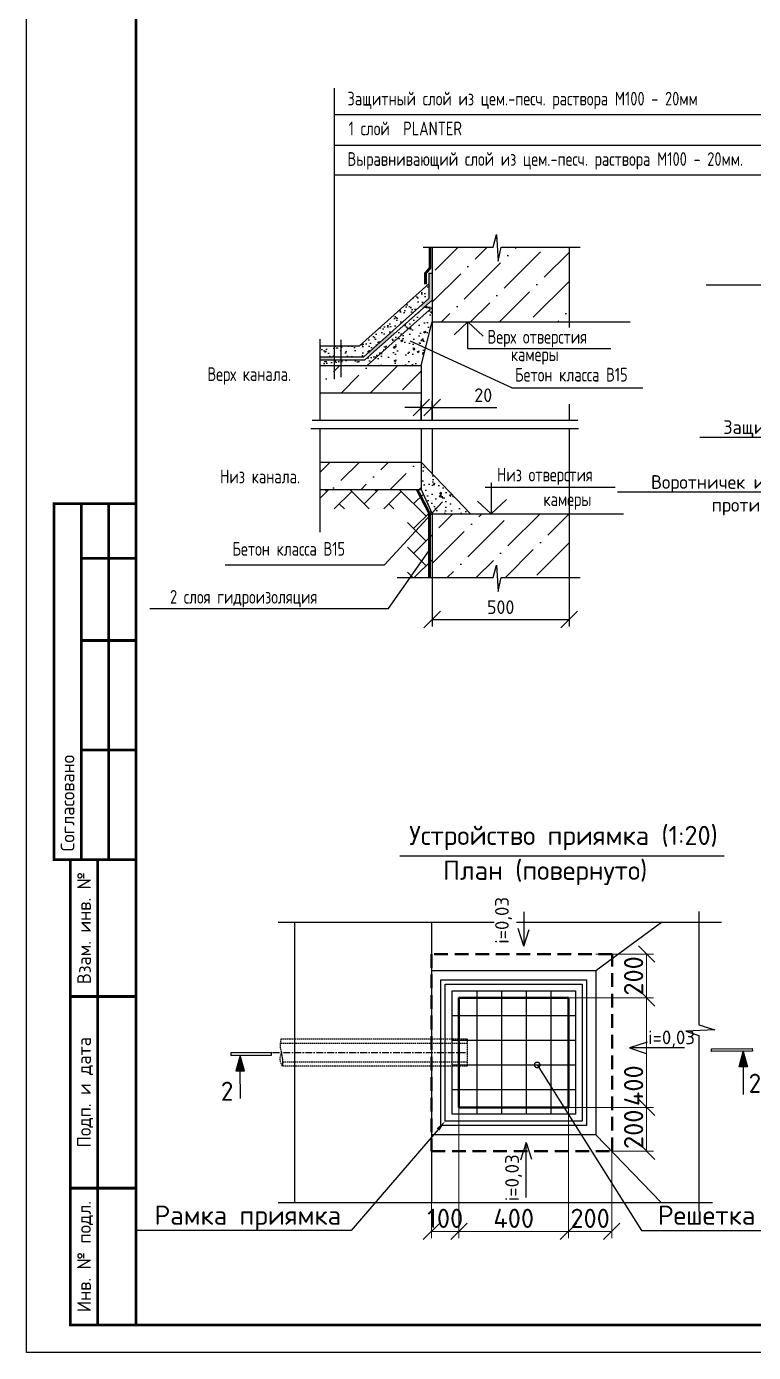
# Model space of a CAD drawing. Header units: millimetres. Extents: x 1601 to 14530, y 1157 to 12625.
# Drawn here: x 7191.1 to 7323.8, y 2141.4 to 2383.5 of the extents above; entities that cross this region are included whole.
import ezdxf
from ezdxf import colors
from ezdxf.entities.mleader import LeaderData, LeaderLine
from ezdxf.enums import TextEntityAlignment as Align
from ezdxf.math import Vec2, Vec3

# ---------------------------------------------------------------- set-up
doc = ezdxf.new("R2010")
doc.units = ezdxf.units.MM
doc.linetypes.add('CENTER', pattern=[2, 1.25, -0.25, 0.25, -0.25])
doc.linetypes.add('HIDDEN', pattern=[0.375, 0.25, -0.125])
doc.layers.add('N', color=7, linetype='Continuous')
doc.layers.add('Штриховка', color=7, linetype='Continuous')
for name, color, linetype, lineweight in [('Заголовки', 3, 'Continuous', 35), ('Основной', 1, 'Continuous', 60), ('Размер 3.5', 250, 'Continuous', 35), ('Размеры на чертеже', 250, 'Continuous', 25)]:
    doc.layers.add(name, color=color, linetype=linetype, lineweight=lineweight)
doc.styles.add('-ISOCPEUR-', font='isocpeur.TTF')
doc.styles.add('GOST', font='GOST Common.ttf')
doc.styles.get("Standard").update_dxf_attribs({"font": 'GOST Common.ttf'})
doc.dimstyles.new('М 1 к 100', dxfattribs={"dimtxt": 3.5, "dimasz": 3, "dimexe": 1.25, "dimexo": 0, "dimgap": 1, "dimtad": 1, "dimdec": 0, "dimlfac": 100, "dimtxsty": 'GOST', "dimblk": 'OBLIQUE', "dimcen": 5, "dimclrd": 256, "dimclre": 256, "dimclrt": 256, "dimazin": 2, "dimtfac": 1, "dimtdec": 0, "dimtmove": 0, "dimatfit": 3, "dimldrblk": 'NONE', "dimfxl": 0, "dimlwd": -1, "dimlwe": -1, "dimarcsym": 2})
doc.dimstyles.new('М 1 к 20', dxfattribs={"dimtxt": 3.5, "dimasz": 3, "dimexe": 1.25, "dimexo": 0, "dimtad": 1, "dimdec": 0, "dimlfac": 20, "dimzin": 0, "dimdsep": 46, "dimtxsty": 'GOST', "dimblk": 'OBLIQUE', "dimcen": 5, "dimadec": 8, "dimazin": 0, "dimtfac": 1, "dimtdec": 0, "dimtmove": 0, "dimatfit": 3, "dimldrblk": 'NONE', "dimfxl": 1.25, "dimtolj": 1, "dimtzin": 0, "dimlwd": 20, "dimlwe": 20, "dimarcsym": 1})
pattern_1 = [(50, (5487.7607, -7818.0755), (3.5863009, -0.3137607), [0.375, -4.125]), (355, (5487.7607, -7818.0755), (-0.6937567, 3.7609607), [0.3, -3.3]), (100.4514, (5488.0596, -7818.1016), (2.8925469, 3.4471977), [0.318701, -3.5057106]), (46.1842, (5487.7607, -7817.0755), (5.3362052, -0.827595), [0.5625, -6.1875]), (96.6356, (5488.2054, -7817.1445), (4.6733135, 4.8705894), [0.4780514, -5.258565]), (351.1842, (5487.761, -7817.0755), (4.6733097, 4.870593), [0.45, -4.95]), (21, (5488.2607, -7817.3255), (2.9845353, -2.01309445), [0.375, -4.125]), (326, (5488.2607, -7817.3255), (1.2165767, 3.6257502), [0.3, -3.3]), (71.4514, (5488.5095, -7817.4932), (4.2011131, 1.6126525), [0.318701, -3.5057106]), (37.5, (5487.7607, -7818.0755), (0.06079928, 1.66446927), [0, -3.26, 0, -3.35, 0, -3.3125]), (7.5, (5487.7607, -7818.0755), (1.3153477, 1.97205856), [0, -1.91, 0, -3.185, 0, -1.2625]), (327.5, (5486.6457, -7818.0755), (2.66911218, -0.11277436), [0, -1.25, 0, -3.9, 0, -5.175]), (317.5, (5486.1457, -7818.0755), (2.91593085, 0.5005249), [0, -1.625, 0, -2.59, 0, -3.675])]
pattern_2 = [(45, (5487.7607, -7818.0755), (1.9887378, 7.2920387), [9.375, -1.875, 0, -1.875])]

# ---------------------------------------------------------------- blocks, each defined once
blk = doc.blocks.new('_Oblique')
at = {"color": 0, "linetype": 'ByBlock', "lineweight": -2}
blk.add_line((-0.5, -0.5), (0.5, 0.5), dxfattribs=at)
blk = doc.blocks.new('*D85')
at = {"transparency": 16777216}
for p, q in [((7265.14, 2282.93), (7265.14, 2274.02)), ((7290.14, 2282.93), (7290.14, 2274.02)), ((7265.14, 2275.27), (7290.14, 2275.27))]:
    blk.add_line(p, q, dxfattribs=at)
at = {"layer": 'Defpoints', "color": 0, "transparency": 16777216}
for p in [(7265.14, 2282.93), (7290.14, 2282.93), (7290.14, 2275.27)]:
    blk.add_point(p, dxfattribs=at)
at = {"transparency": 16777216, "xscale": 3, "yscale": 3, "zscale": 3, "rotation": 180}
blk.add_blockref('_Oblique', (7265.14, 2275.27), dxfattribs=at)
at = {"transparency": 16777216, "xscale": 3, "yscale": 3, "zscale": 3}
blk.add_blockref('_Oblique', (7290.14, 2275.27), dxfattribs=at)
at = {"transparency": 16777216, "insert": (7277.64, 2277.52), "char_height": 2.5, "attachment_point": 5}
blk.add_mtext('500', dxfattribs=at)
blk = doc.blocks.new('_None')
blk = doc.blocks.new('*D88')
at = {"transparency": 16777216}
for p, q in [((7263.14, 2311.67), (7263.14, 2315.22)), ((7265.14, 2311.67), (7265.14, 2315.22)), ((7263.14, 2313.97), (7260.14, 2313.97)), ((7263.14, 2313.97), (7265.14, 2313.97)), ((7265.14, 2313.97), (7276.96, 2313.97))]:
    blk.add_line(p, q, dxfattribs=at)
at = {"layer": 'Defpoints', "color": 0, "transparency": 16777216}
for p in [(7265.14, 2313.97), (7263.14, 2311.67), (7265.14, 2311.67)]:
    blk.add_point(p, dxfattribs=at)
at = {"transparency": 16777216, "xscale": 3, "yscale": 3, "zscale": 3}
blk.add_blockref('_Oblique', (7263.14, 2313.97), dxfattribs=at)
at = {"transparency": 16777216, "xscale": 3, "yscale": 3, "zscale": 3, "rotation": 180}
blk.add_blockref('_Oblique', (7265.14, 2313.97), dxfattribs=at)
at = {"transparency": 16777216, "insert": (7274.46, 2316.22), "char_height": 2.5, "attachment_point": 5}
blk.add_mtext('20', dxfattribs=at)
blk = doc.blocks.new('*D446')
at = {"layer": 'Defpoints', "color": 0, "transparency": 16777216}
for p in [(7290.02, 2206.19), (7304.28, 2206.19), (7290.02, 2186.19)]:
    blk.add_point(p, dxfattribs=at)
at = {"layer": 'Размеры на чертеже', "color": 0, "lineweight": 20, "transparency": 16777216}
for p, q in [((7290.02, 2206.19), (7305.53, 2206.19)), ((7304.28, 2186.19), (7304.28, 2206.19)), ((7290.02, 2186.19), (7305.53, 2186.19))]:
    blk.add_line(p, q, dxfattribs=at)
at = {"layer": 'Размеры на чертеже', "color": 0, "lineweight": 20, "transparency": 16777216, "xscale": 3, "yscale": 3, "zscale": 3}
for p, rotation in [((7304.28, 2206.19), 90), ((7304.28, 2186.19), 270)]:
    blk.add_blockref('_Oblique', p, dxfattribs=dict(at, rotation=rotation))
at = {"layer": 'Размеры на чертеже', "color": 0, "transparency": 16777216, "insert": (7301.91, 2190.15), "char_height": 3.5, "attachment_point": 5, "rotation": 90, "style": '-ISOCPEUR-'}
blk.add_mtext('\\A1;400', dxfattribs=at)
blk = doc.blocks.new('*D447')
at = {"layer": 'Defpoints', "color": 0, "transparency": 16777216}
for p in [(7290.02, 2186.19), (7304.28, 2186.19), (7297.92, 2178.19)]:
    blk.add_point(p, dxfattribs=at)
at = {"layer": 'Размеры на чертеже', "color": 0, "lineweight": 20, "transparency": 16777216}
for p, q in [((7290.02, 2186.19), (7305.53, 2186.19)), ((7304.28, 2178.19), (7304.28, 2186.19)), ((7297.92, 2178.19), (7305.53, 2178.19))]:
    blk.add_line(p, q, dxfattribs=at)
at = {"layer": 'Размеры на чертеже', "color": 0, "lineweight": 20, "transparency": 16777216, "xscale": 3, "yscale": 3, "zscale": 3}
for p, rotation in [((7304.28, 2186.19), 90), ((7304.28, 2178.19), 270)]:
    blk.add_blockref('_Oblique', p, dxfattribs=dict(at, rotation=rotation))
at = {"layer": 'Размеры на чертеже', "color": 0, "transparency": 16777216, "insert": (7301.91, 2182.19), "char_height": 3.5, "attachment_point": 5, "rotation": 90, "style": '-ISOCPEUR-'}
blk.add_mtext('\\A1;200', dxfattribs=at)
blk = doc.blocks.new('*D448')
at = {"layer": 'Defpoints', "color": 0, "transparency": 16777216}
for p in [(7295.02, 2214.19), (7304.28, 2214.19), (7290.02, 2206.19)]:
    blk.add_point(p, dxfattribs=at)
at = {"layer": 'Размеры на чертеже', "color": 0, "lineweight": 20, "transparency": 16777216}
for p, q in [((7295.02, 2214.19), (7305.53, 2214.19)), ((7304.28, 2206.19), (7304.28, 2214.19)), ((7290.02, 2206.19), (7305.53, 2206.19))]:
    blk.add_line(p, q, dxfattribs=at)
at = {"layer": 'Размеры на чертеже', "color": 0, "lineweight": 20, "transparency": 16777216, "xscale": 3, "yscale": 3, "zscale": 3}
for p, rotation in [((7304.28, 2214.19), 90), ((7304.28, 2206.19), 270)]:
    blk.add_blockref('_Oblique', p, dxfattribs=dict(at, rotation=rotation))
at = {"layer": 'Размеры на чертеже', "color": 0, "transparency": 16777216, "insert": (7301.91, 2210.19), "char_height": 3.5, "attachment_point": 5, "rotation": 90, "style": '-ISOCPEUR-'}
blk.add_mtext('\\A1;200', dxfattribs=at)
blk = doc.blocks.new('направление')
at = {"layer": 'Размеры на чертеже'}
h = blk.add_hatch(color=256, dxfattribs=at)
h.dxf.hatch_style = 1
h.paths.add_polyline_path([(0, 0), (-3.75, 1.04), (-3.75, -1.03)])
blk.add_line((-10.5, 0), (-2.5, 0), dxfattribs=at)
blk.add_lwpolyline([(0, 0), (-3.75, 1.04), (-3.75, -1.03)], close=True, dxfattribs=at)
blk = doc.blocks.new('*U38')
at = {"layer": 'Штриховка', "true_color": 0x000000}
h = blk.add_hatch(color=18, dxfattribs=at)
h.dxf.hatch_style = 1
h.paths.add_polyline_path([(-2.319, 0.023), (-2.319, 0.002), (-1.988, 0.002), (-1.988, 0.023)])
h = blk.add_hatch(color=18, dxfattribs=at)
h.dxf.hatch_style = 1
h.paths.add_polyline_path([(1.602, 0.023), (1.602, 0.001), (1.934, 0.001), (1.934, 0.023)])
at = {"layer": 'Штриховка', "color": 18, "true_color": 0x000000}
for points in [[(-1.988, 0.002), (-1.988, 0.023), (-2.319, 0.023), (-2.319, 0.002)], [(1.602, 0.001), (1.602, 0.023), (1.934, 0.023), (1.934, 0.001)]]:
    blk.add_lwpolyline(points, close=True, dxfattribs=at)
at = {"layer": 'Размеры на чертеже', "yscale": 0.03333333333333333, "zscale": 0.03333333333333333}
for p, xscale, rotation in [((-2.245, 0), 0.03333333333333333, 89.99999999993935), ((1.86, 0), -0.03333333333333333, 270.0000000000607)]:
    blk.add_blockref('направление', p, dxfattribs=dict(at, xscale=xscale, rotation=rotation))
blk = doc.blocks.new('_DotSmall')
at = {"color": 0, "linetype": 'ByBlock', "const_width": 0.5}
blk.add_lwpolyline([(-0.0625, 0, 1), (0.0625, 0, 1)], format="xyb", close=True, dxfattribs=at)
blk = doc.blocks.new('*D449')
at = {"layer": 'Defpoints', "color": 0, "transparency": 16777216}
for p in [(7290.02, 2186.19), (7297.92, 2178.19), (7297.92, 2163.55)]:
    blk.add_point(p, dxfattribs=at)
at = {"layer": 'Размеры на чертеже', "color": 0, "lineweight": 20, "transparency": 16777216}
for p, q in [((7290.02, 2186.19), (7290.02, 2162.3)), ((7297.92, 2178.19), (7297.92, 2162.3)), ((7290.02, 2163.55), (7297.92, 2163.55))]:
    blk.add_line(p, q, dxfattribs=at)
at = {"layer": 'Размеры на чертеже', "color": 0, "lineweight": 20, "transparency": 16777216, "xscale": 3, "yscale": 3, "zscale": 3, "rotation": 180}
blk.add_blockref('_Oblique', (7290.02, 2163.55), dxfattribs=at)
at = {"layer": 'Размеры на чертеже', "color": 0, "lineweight": 20, "transparency": 16777216, "xscale": 3, "yscale": 3, "zscale": 3}
blk.add_blockref('_Oblique', (7297.92, 2163.55), dxfattribs=at)
at = {"layer": 'Размеры на чертеже', "color": 0, "transparency": 16777216, "insert": (7293.97, 2165.93), "char_height": 3.5, "attachment_point": 5, "style": '-ISOCPEUR-'}
blk.add_mtext('\\A1;200', dxfattribs=at)
blk = doc.blocks.new('*D450')
at = {"layer": 'Defpoints', "color": 0, "transparency": 16777216}
for p in [(7270.02, 2186.19), (7290.02, 2186.19), (7270.02, 2163.55)]:
    blk.add_point(p, dxfattribs=at)
at = {"layer": 'Размеры на чертеже', "color": 0, "lineweight": 20, "transparency": 16777216}
for p, q in [((7270.02, 2186.19), (7270.02, 2162.3)), ((7290.02, 2186.19), (7290.02, 2162.3)), ((7290.02, 2163.55), (7270.02, 2163.55))]:
    blk.add_line(p, q, dxfattribs=at)
at = {"layer": 'Размеры на чертеже', "color": 0, "lineweight": 20, "transparency": 16777216, "xscale": 3, "yscale": 3, "zscale": 3, "rotation": 180}
blk.add_blockref('_Oblique', (7270.02, 2163.55), dxfattribs=at)
at = {"layer": 'Размеры на чертеже', "color": 0, "lineweight": 20, "transparency": 16777216, "xscale": 3, "yscale": 3, "zscale": 3}
blk.add_blockref('_Oblique', (7290.02, 2163.55), dxfattribs=at)
at = {"layer": 'Размеры на чертеже', "color": 0, "transparency": 16777216, "insert": (7280.02, 2165.93), "char_height": 3.5, "attachment_point": 5, "style": '-ISOCPEUR-'}
blk.add_mtext('\\A1;400', dxfattribs=at)
blk = doc.blocks.new('*D451')
at = {"layer": 'Defpoints', "color": 0, "transparency": 16777216}
for p in [(7270.02, 2186.19), (7265.02, 2178.19), (7265.02, 2163.55)]:
    blk.add_point(p, dxfattribs=at)
at = {"layer": 'Размеры на чертеже', "color": 0, "lineweight": 20, "transparency": 16777216}
for p, q in [((7270.02, 2186.19), (7270.02, 2162.3)), ((7265.02, 2178.19), (7265.02, 2162.3)), ((7270.02, 2163.55), (7265.02, 2163.55))]:
    blk.add_line(p, q, dxfattribs=at)
at = {"layer": 'Размеры на чертеже', "color": 0, "lineweight": 20, "transparency": 16777216, "xscale": 3, "yscale": 3, "zscale": 3, "rotation": 180}
blk.add_blockref('_Oblique', (7265.02, 2163.55), dxfattribs=at)
at = {"layer": 'Размеры на чертеже', "color": 0, "lineweight": 20, "transparency": 16777216, "xscale": 3, "yscale": 3, "zscale": 3}
blk.add_blockref('_Oblique', (7270.02, 2163.55), dxfattribs=at)
at = {"layer": 'Размеры на чертеже', "color": 0, "transparency": 16777216, "insert": (7267.52, 2165.93), "char_height": 3.5, "attachment_point": 5, "style": '-ISOCPEUR-'}
blk.add_mtext('\\A1;100', dxfattribs=at)

msp = doc.modelspace()

# ---------------------------------------------------------------- hatches: boundary and pattern name
at = {"layer": 'N', "true_color": 0x000000}
h = msp.add_hatch(dxfattribs=at)
h.set_pattern_fill('ANSI36', color=18, scale=30, style=0)
h.set_pattern_definition(pattern_2)
h.paths.add_polyline_path([(7277.7512, 2343.2785), (7277.1577, 2340.7119), (7276.8841, 2345.5432), (7276.2451, 2343.2785), (7265.1386, 2343.2785), (7265.1386, 2329.5894), (7290.1386, 2329.5894), (7290.1386, 2343.2785)])
h.paths.add_polyline_path([(7290.1386, 2282.9309), (7290.1386, 2294.5625), (7265.1386, 2294.5625), (7265.1386, 2282.9309), (7276.2451, 2282.9309), (7276.8841, 2285.1955), (7277.1577, 2280.3642), (7277.7512, 2282.9309)])
h = msp.add_hatch(color=18, dxfattribs=at)
h.paths.add_polyline_path([(7265.1386, 2338.489), (7264.5386, 2338.489), (7264.5386, 2333.8631), (7262.9217, 2332.4228), (7263.3232, 2331.977), (7265.1386, 2333.594)])
h.paths.add_polyline_path([(7258.3124, 2327.5135), (7257.9217, 2327.969), (7253.4359, 2323.9732), (7253.7907, 2323.4857)])
h.paths.add_polyline_path([(7246.943, 2323.2574), (7244.6152, 2323.2574), (7244.6152, 2322.6574), (7246.943, 2322.6574)])
h = msp.add_hatch(dxfattribs=at)
h.set_pattern_fill('AR-SAND', color=18, style=0)
h.set_pattern_definition([(37.5, (5487.7607, -7818.0755), (-0.06299336, 1.92682377), [0, -1.52, 0, -1.7, 0, -1.625]), (7.5, (5487.7607, -7818.0755), (1.7697767, 2.82214607), [0, -0.82, 0, -1.37, 0, -0.525]), (327.5, (5486.5307, -7818.0755), (3.11414186, 0.00565905), [0, -0.5, 0, -1.8, 0, -2.35]), (317.5, (5486.5307, -7818.0755), (3.0061266, 0.87767556), [0, -0.25, 0, -1.18, 0, -1.35])])
h.paths.add_polyline_path([(7264.5386, 2333.8631), (7264.5386, 2336.5415), (7251.8707, 2325.2574), (7244.6152, 2325.2574), (7244.6152, 2323.2574), (7252.6323, 2323.2574)])
h.paths.add_polyline_path([(7252.8608, 2322.6574), (7244.6152, 2322.6574), (7244.6152, 2321.6574), (7253.2416, 2321.6574), (7265.1386, 2332.2548), (7265.1386, 2333.594)])
h = msp.add_hatch(dxfattribs=at)
h.set_pattern_fill('AR-CONC', color=18, scale=0.5, style=0)
h.set_pattern_definition(pattern_1)
h.paths.add_polyline_path([(7263.1386, 2321.6574), (7265.1386, 2329.5894), (7265.1386, 2332.2548), (7253.2416, 2321.6574)])
h = msp.add_hatch(dxfattribs=at)
h.set_pattern_fill('ANSI36', color=18, scale=30, style=0)
h.set_pattern_definition(pattern_2)
h.paths.add_polyline_path([(7263.1386, 2321.6574), (7244.6152, 2321.6574), (7244.6152, 2316.6574), (7263.1386, 2316.6574)])
h.paths.add_polyline_path([(7263.1386, 2299.0046), (7263.1386, 2304.0046), (7244.6152, 2304.0046), (7244.6152, 2299.0046)])
h = msp.add_hatch(dxfattribs=at)
h.set_pattern_fill('AR-CONC', color=18, scale=0.5, style=0)
h.set_pattern_definition(pattern_1)
h.paths.add_polyline_path([(7263.1386, 2304.0046), (7263.1386, 2299.0046), (7265.1386, 2294.5625), (7272.112, 2294.5625)])
h = msp.add_hatch(dxfattribs=at)
h.set_pattern_fill('AR-HBONE', color=18, scale=0.8, style=0)
h.set_pattern_definition([(45, (5487.7607, -7818.0755), (4e-16, 4.5254834), [9.6, -3.2]), (135, (5490.0235, -7815.8127), (4e-16, 4.5254834), [9.6, -3.2])])
h.paths.add_polyline_path([(7244.6152, 2299.0046), (7244.6152, 2295.4595), (7259.2789, 2295.4595), (7260.6203, 2293.2811), (7260.6203, 2282.9309), (7265.1386, 2282.9309), (7265.1386, 2294.5625), (7263.1386, 2299.0046)])

# ---------------------------------------------------------------- linework, layer by layer
at = {"color": 5}
msp.add_line((7259.2316, 2232.09), (7318.4107, 2232.09), dxfattribs=at)
for p, q in [((7237.0024, 2220.0295), (7276.4323, 2220.0295)), ((7240.0223, 2220.0295), (7240.0223, 2168.8263)), ((7265.0223, 2220.0295), (7265.0223, 2168.8263)), ((7280.5506, 2220.0295), (7317.9801, 2220.0295)), ((7281.8563, 2215.6179), (7282.8709, 2218.6635)), ((7295.0223, 2211.188), (7307.0042, 2220.0295)), ((7311.2124, 2197.0544), (7301.1674, 2197.0544)), ((7282.2657, 2179.7577), (7281.2511, 2176.5518)), ((7295.0223, 2181.188), (7306.9585, 2168.8263))]:
    msp.add_line(p, q)
at = {"color": 12}
for p, q in [((7273.2723, 2207.438), (7273.2723, 2184.938)), ((7277.7723, 2207.438), (7277.7723, 2184.938)), ((7282.2723, 2207.438), (7282.2723, 2184.938)), ((7286.7723, 2207.438), (7286.7723, 2184.938)), ((7268.7723, 2202.938), (7291.2723, 2202.938)), ((7268.7723, 2198.438), (7291.2723, 2198.438)), ((7268.7723, 2193.938), (7291.2723, 2193.938)), ((7268.7723, 2189.438), (7291.2723, 2189.438))]:
    msp.add_line(p, q, dxfattribs=at)
at = {"color": 9, "linetype": 'CENTER'}
msp.add_line((7235.9901, 2196.188), (7271.5223, 2196.188), dxfattribs=at)
at = {"color": 9, "linetype": 'HIDDEN'}
for p, q in [((7237.5556, 2197.888), (7271.5223, 2197.888)), ((7237.8234, 2194.488), (7271.5223, 2194.488))]:
    msp.add_line(p, q, dxfattribs=at)
msp.add_lwpolyline([(7191.0803, 2561.4364), (7785.0803, 2561.4364), (7785.0803, 2141.4364), (7191.0803, 2141.4364)], close=True)
at = {"const_width": 0.5}
msp.add_lwpolyline([(7211.0803, 2556.4364), (7780.0803, 2556.4364), (7780.0803, 2146.4364), (7211.0803, 2146.4364)], close=True, dxfattribs=at)
for points in [[(7211.0803, 2231.4364), (7196.0803, 2231.4364), (7196.0803, 2296.4364), (7211.0803, 2296.4364)], [(7201.0803, 2296.4364), (7201.0803, 2231.4364)], [(7206.0803, 2296.4364), (7206.0803, 2231.4364)], [(7201.0803, 2286.4364), (7211.0803, 2286.4364)], [(7201.0803, 2271.4364), (7211.0803, 2271.4364)], [(7201.0803, 2251.4364), (7211.0803, 2251.4364)], [(7211.0803, 2146.4364), (7199.0803, 2146.4364), (7199.0803, 2231.4364), (7211.0803, 2231.4364)], [(7204.0803, 2231.4364), (7204.0803, 2146.4364)], [(7199.0803, 2206.4364), (7211.0803, 2206.4364)], [(7199.0803, 2171.4364), (7211.0803, 2171.4364)]]:
    msp.add_lwpolyline(points, dxfattribs=at)
for points in [[(7281.8563, 2221.8769), (7281.8563, 2215.6179), (7280.8417, 2218.8238)], [(7313.8187, 2221.927), (7313.8187, 2201.2335), (7316.7577, 2200.3486), (7311.4455, 2200.0958), (7313.8187, 2199.3374), (7313.8187, 2167.1628)], [(7304.3733, 2198.069), (7301.1674, 2197.0544), (7304.213, 2196.0398)]]:
    msp.add_lwpolyline(points)
at = {"linetype": 'HIDDEN', "lineweight": 40, "ltscale": 10}
msp.add_lwpolyline([(7265.0223, 2178.188), (7298.0223, 2178.188), (7298.0223, 2214.188), (7265.0223, 2214.188)], close=True, dxfattribs=at)
at = {"color": 5}
msp.add_lwpolyline([(7265.0223, 2211.188), (7295.0223, 2211.188), (7295.0223, 2181.188), (7265.0223, 2181.188)], dxfattribs=at)
msp.add_lwpolyline([(7293.3223, 2209.488), (7293.3223, 2182.888), (7266.7223, 2182.888), (7266.7223, 2209.488)], close=True, dxfattribs=at)
at = {"color": 12}
for points in [[(7292.5223, 2208.688), (7292.5223, 2183.688), (7267.5223, 2183.688), (7267.5223, 2208.688)], [(7291.2723, 2207.438), (7291.2723, 2184.938), (7268.7723, 2184.938), (7268.7723, 2207.438)]]:
    msp.add_lwpolyline(points, close=True, dxfattribs=at)
at = {"lineweight": 40}
msp.add_lwpolyline([(7270.0223, 2186.188), (7290.0223, 2186.188), (7290.0223, 2206.188), (7270.0223, 2206.188)], close=True, dxfattribs=at)
at = {"color": 7, "linetype": 'HIDDEN'}
msp.add_lwpolyline([(7290.0223, 2206.188), (7290.0223, 2186.188), (7270.0223, 2186.188), (7270.0223, 2206.188)], close=True, dxfattribs=at)
at = {"color": 9, "linetype": 'HIDDEN'}
msp.add_lwpolyline([(7237.6427, 2196.188, -0.17235513), (7237.5556, 2198.688), (7240.0223, 2198.688), (7271.5223, 2198.688), (7271.5223, 2193.688), (7240.0223, 2193.688), (7237.8234, 2193.688, -0.30951036)], format="xyb", close=True, dxfattribs=at)
msp.add_arc((7231.1722, 2194.4644), 6.6961, 353.343449, 14.915886)
at = {"layer": 'N', "color": 18, "true_color": 0x000000}
for p, q in [((7247.2576, 2372.2625), (7247.2576, 2319.1293)), ((7247.2576, 2367.4818), (7329.0731, 2367.4818)), ((7247.2576, 2361.8513), (7329.0731, 2361.8513)), ((7247.2576, 2356.4554), (7329.0731, 2356.4554)), ((7276.2451, 2343.2785), (7276.8841, 2345.5432)), ((7276.8841, 2345.5432), (7277.1577, 2340.7119)), ((7263.511, 2343.2785), (7276.2451, 2343.2785)), ((7265.1386, 2343.2785), (7265.1386, 2329.5894)), ((7277.1577, 2340.7119), (7277.7512, 2343.2785)), ((7277.7512, 2343.2785), (7292.1284, 2343.2785)), ((7290.1386, 2343.2785), (7290.1386, 2329.5894)), ((7251.8707, 2325.2574), (7264.5386, 2336.5415)), ((7264.5386, 2338.489), (7264.5386, 2333.8631)), ((7264.5386, 2338.489), (7265.1386, 2338.489)), ((7315.1269, 2336.3883), (7355.8957, 2336.3883)), ((7252.6323, 2323.2574), (7264.5386, 2333.8631)), ((7252.8608, 2322.6574), (7265.1386, 2333.594)), ((7253.2416, 2321.6574), (7265.1386, 2332.2548)), ((7263.1386, 2321.6574), (7265.1386, 2329.5894)), ((7265.1386, 2329.5894), (7265.1386, 2311.6678)), ((7265.1386, 2329.5894), (7290.1386, 2329.5894)), ((7269.1382, 2327.2501), (7271.6455, 2329.6166)), ((7271.6455, 2324.7444), (7271.6455, 2329.6166)), ((7271.6455, 2329.6166), (7274.4314, 2326.9717)), ((7290.1386, 2329.5894), (7290.1386, 2328.593)), ((7290.1386, 2329.5894), (7301.278, 2329.5894)), ((7244.6152, 2326.4469), (7244.6152, 2311.6678)), ((7244.6152, 2325.2574), (7251.8707, 2325.2574)), ((7248.4806, 2326.3269), (7248.4806, 2319.5233)), ((7279.6521, 2317.5473), (7261.1569, 2326.0923)), ((7271.6455, 2324.7444), (7297.7649, 2324.7444)), ((7244.6152, 2323.2574), (7252.6323, 2323.2574)), ((7244.6152, 2322.6574), (7252.8608, 2322.6574)), ((7244.6152, 2321.6574), (7263.1386, 2321.6574)), ((7263.1386, 2321.6574), (7263.1386, 2311.6678)), ((7279.6521, 2317.5473), (7303.6197, 2317.5473)), ((7244.6152, 2316.6574), (7263.1386, 2316.6574)), ((7290.1386, 2314.5916), (7290.1386, 2311.6678)), ((7242.9721, 2310.1626), (7291.8546, 2310.1626)), ((7243.246, 2311.6678), (7291.7176, 2311.6678)), ((7244.6152, 2310.1626), (7244.6152, 2291.2052)), ((7263.1386, 2310.1626), (7263.1386, 2299.0046)), ((7265.1386, 2310.1626), (7265.1386, 2301.9002)), ((7290.1386, 2310.1626), (7290.1386, 2294.5625)), ((7244.6152, 2304.0046), (7263.1386, 2304.0046)), ((7263.1386, 2304.0046), (7272.112, 2294.5625)), ((7275.9271, 2300.2427), (7275.9271, 2294.5353)), ((7244.6152, 2299.0046), (7263.1386, 2299.0046)), ((7263.1386, 2299.0046), (7265.1386, 2294.5625)), ((7274.8128, 2299.4075), (7298.5421, 2299.4075)), ((7256.462, 2285.271), (7267.0256, 2296.7666)), ((7273.4198, 2296.9017), (7275.9271, 2294.5353)), ((7275.9271, 2294.5353), (7278.713, 2297.1801)), ((7265.1386, 2294.5625), (7265.1386, 2282.9309)), ((7265.1386, 2294.5625), (7290.1386, 2294.5625)), ((7290.1386, 2294.5625), (7290.1386, 2282.9309)), ((7290.1386, 2294.5625), (7300.0411, 2294.5625)), ((7257.1662, 2277.2944), (7264.9129, 2288.3208)), ((7227.3533, 2285.271), (7256.462, 2285.271)), ((7276.2451, 2282.9309), (7276.8841, 2285.1955)), ((7276.8841, 2285.1955), (7277.1577, 2280.3642)), ((7258.7307, 2282.9309), (7276.2451, 2282.9309)), ((7277.1577, 2280.3642), (7277.7512, 2282.9309)), ((7277.7512, 2282.9309), (7292.1284, 2282.9309)), ((7213.5763, 2277.2944), (7257.1662, 2277.2944))]:
    msp.add_line(p, q, dxfattribs=at)
at = {"layer": 'N', "color": 18, "true_color": 0x000000, "const_width": 0.5}
for points in [[(7264.7433, 2343.2785), (7264.7433, 2339.4469), (7263.9218, 2338.489), (7263.9218, 2336.4364)], [(7264.6446, 2283.059), (7264.6446, 2294.6217), (7262.381, 2299.0046)]]:
    msp.add_lwpolyline(points, dxfattribs=at)
at = {"layer": 'Размеры на чертеже'}
msp.add_line((7237.0024, 2168.8263), (7316.3155, 2168.8263), dxfattribs=at)
msp.add_lwpolyline([(7282.2657, 2169.7127), (7282.2657, 2179.7577), (7283.2803, 2176.7121)], dxfattribs=at)

# ---------------------------------------------------------------- texts
at = {"style": 'GOST'}
msp.add_text('Согласовано', height=2.5, rotation=90, dxfattribs=at).set_placement((7198.5803, 2232.9364), align=Align.MIDDLE_LEFT)
for s, p in [('Взам. инв. №', (7201.5803, 2218.9364)), ('Подп. и дата', (7201.5803, 2188.9364)), ('Инв. № подл.', (7201.5803, 2158.9364))]:
    msp.add_text(s, height=2.5, rotation=90, dxfattribs=at).set_placement(p, align=Align.MIDDLE_CENTER)
at = {"style": '-ISOCPEUR-'}
for p in [(7279.117, 2216.0708), (7280.9644, 2169.0705)]:
    msp.add_text('i=0,03', height=2.5, rotation=90, dxfattribs=at).set_placement(p)
msp.add_text('i=0,03', height=2.5, dxfattribs=at).set_placement((7304.5728, 2197.7199))
at = {"layer": 'N', "color": 18, "true_color": 0x000000, "width": 0.8}
for s, p in [('Защитный слой из цем.-песч. раствора М100 - 20мм', (7249.6669, 2369.124)), ('Выравнивающий слой из цем.-песч. раствора М100 - 20мм.', (7249.6669, 2358.0976))]:
    msp.add_text(s, height=2.5, dxfattribs=at).set_placement(p)
at = {"layer": 'Заголовки', "color": 18, "true_color": 0x000000, "width": 0.8}
for s, p in [('1 слой  PLANTER ', (7249.8961, 2363.6753)), ('Верх отверстия', (7275.2431, 2325.6414)), ('камеры', (7279.4963, 2322.4359)), ('Верх канала.', (7224.1018, 2318.8236)), ('Бетон класса В15', (7280.2605, 2318.7219)), ('Низ канала.', (7226.4293, 2300.1287)), ('Низ отверстия', (7276.9852, 2300.4781)), ('камеры', (7285.4452, 2295.9725)), ('Бетон класса В15', (7228.6719, 2286.9147)), ('2 слоя гидроизоляция ', (7217.2758, 2278.1644))]:
    msp.add_text(s, height=2.5, dxfattribs=at).set_placement(p)
at = {"layer": 'Размер 3.5', "style": '-ISOCPEUR-'}
for s, p in [('Устройство приямка (1:20)', (7260.9449, 2234.0987)), ('План (повернуто)', (7267.1162, 2227.7252))]:
    msp.add_text(s, height=3.5, dxfattribs=at).set_placement(p)

# ---------------------------------------------------------------- dimensions: what is measured, and where the dimension line sits
at = {"color": 18, "true_color": 0x000000}
dim = msp.add_linear_dim(base=(7265.1386, 2313.9658), p1=(7263.1386, 2311.6678), p2=(7265.1386, 2311.6678), text='20', dimstyle='М 1 к 100', override={"dimtxt": 2.5, "dimtxsty": 'Standard'}, dxfattribs=at)
dim.commit()
dim.dimension.update_dxf_attribs({"geometry": '*D88', "text_midpoint": (7274.4636, 2313.9658), "dimtype": 160})
dim = msp.add_linear_dim(base=(7290.1386, 2275.2743), p1=(7265.1386, 2282.9309), p2=(7290.1386, 2282.9309), text='500', dimstyle='М 1 к 100', override={"dimtxt": 2.5, "dimtxsty": 'Standard'}, dxfattribs=at)
dim.commit()
dim.dimension.update_dxf_attribs({"geometry": '*D85', "text_midpoint": (7277.6386, 2277.5243)})
at = {"layer": 'Размеры на чертеже'}
for base, p1, p2, text, picture, middle in [((7304.2836, 2214.188), (7290.0223, 2206.188), (7295.0223, 2214.188), '200', '*D448', (7304.2836, 2210.188)), ((7304.2836, 2206.188), (7290.0223, 2186.188), (7290.0223, 2206.188), '400', '*D446', (7304.2836, 2190.1537)), ((7304.2836, 2186.188), (7297.919, 2178.188), (7290.0223, 2186.188), '200', '*D447', (7304.2836, 2182.188))]:
    dim = msp.add_linear_dim(base=base, p1=p1, p2=p2, angle=90, text=text, dimstyle='М 1 к 20', override={"dimtxsty": '-ISOCPEUR-'}, dxfattribs=at)
    dim.commit()
    dim.dimension.update_dxf_attribs({"geometry": picture, "text_midpoint": middle, "dimtype": 160})
dim = msp.add_linear_dim(base=(7265.0223, 2163.5525), p1=(7270.0223, 2186.188), p2=(7265.0223, 2178.188), dimstyle='М 1 к 20', override={"dimtxsty": '-ISOCPEUR-'}, dxfattribs=at)
dim.commit()
dim.dimension.update_dxf_attribs({"geometry": '*D451', "text_midpoint": (7267.5223, 2163.5525), "dimtype": 160})
dim = msp.add_linear_dim(base=(7270.0223, 2163.5525), p1=(7290.0223, 2186.188), p2=(7270.0223, 2186.188), dimstyle='М 1 к 20', override={"dimtxsty": '-ISOCPEUR-'}, dxfattribs=at)
dim.commit()
dim.dimension.update_dxf_attribs({"geometry": '*D450', "text_midpoint": (7280.0223, 2165.9275)})
dim = msp.add_linear_dim(base=(7297.919, 2163.5525), p1=(7290.0223, 2186.188), p2=(7297.919, 2178.188), text='200', dimstyle='М 1 к 20', override={"dimtxsty": '-ISOCPEUR-'}, dxfattribs=at)
dim.commit()
dim.dimension.update_dxf_attribs({"geometry": '*D449', "text_midpoint": (7293.9707, 2163.5525), "dimtype": 160})

# ---------------------------------------------------------------- leaders
ml = msp.add_multileader_mtext('Standard')
ml.set_content('Рамка приямка', color=256, style='-ISOCPEUR-')
ml.set_leader_properties()
ml.build(insert=Vec2(0, 0))
ml.multileader.update_dxf_attribs({"text_left_attachment_type": 5, "text_right_attachment_type": 5, "dogleg_length": 1, "arrow_head_size": 2})
ctx = ml.context
ctx.base_point, ctx.char_height, ctx.arrow_head_size, ctx.plane_origin = Vec3(7211.7246, 2163.7058), 3.5, 2, Vec3(7275.7309, 2193.938)
ctx.left_attachment, ctx.right_attachment = 5, 5
notes = []
notes.append((ctx, [(0, (1, 1, 0), (7250.3246, 2163.7058), (-1, 0), 1, [(0, [(7267.5223, 2183.688)], 0, [])])]))
ctx.mtext.insert, ctx.mtext.rotation, ctx.mtext.flow_direction = Vec3(7214.4246, 2168.2558), 6.28318531, 5
ml = msp.add_multileader_mtext('Standard', dxfattribs=at)
ml.set_content('Защитный слой из цем.-песч.^Jраствора М100-20мм', color=256, style='GOST')
ml.set_leader_properties()
ml.set_arrow_properties(name='DOTSMALL')
ml.build(insert=Vec2(0, 0))
ml.multileader.update_dxf_attribs({"text_left_attachment_type": 6, "text_right_attachment_type": 6, "dogleg_length": 1, "arrow_head_size": 2})
ctx = ml.context
ctx.base_point, ctx.char_height, ctx.arrow_head_size, ctx.plane_origin = Vec3(7317.7031, 2308.5242), 2.5, 2, Vec3(7377.4614, 2299.827)
ctx.left_attachment, ctx.right_attachment, ctx.text_align_type = 6, 6, 2
notes.append((ctx, [(0, (1, 1, 0), (7366.5213, 2308.5242), (-1, 0), 1, [(0, [(7377.4614, 2299.827)], 0, [])])]))
ctx.mtext.insert, ctx.mtext.alignment, ctx.mtext.flow_direction = Vec3(7363.5213, 2311.6492), 3, 5
ml = msp.add_multileader_mtext('Standard', dxfattribs=at)
ml.set_content('Воротничек из бетона класса В15^Jпротив сдвига горловины', color=256, style='GOST')
ml.set_leader_properties()
ml.set_arrow_properties(name='DOTSMALL')
ml.build(insert=Vec2(0, 0))
ml.multileader.update_dxf_attribs({"text_left_attachment_type": 6, "text_right_attachment_type": 6, "dogleg_length": 1, "arrow_head_size": 2})
ctx = ml.context
ctx.base_point, ctx.char_height, ctx.arrow_head_size, ctx.plane_origin = Vec3(7302.5637, 2298.499), 2.5, 2, Vec3(7377.9653, 2296.0265)
ctx.left_attachment, ctx.right_attachment, ctx.text_align_type = 6, 6, 2
notes.append((ctx, [(0, (1, 1, 0), (7358.8629, 2298.499), (-1, 0), 1, [(0, [(7378.3471, 2298.2271)], 0, [])])]))
ctx.mtext.insert, ctx.mtext.alignment, ctx.mtext.flow_direction = Vec3(7355.8629, 2301.624), 3, 5
for ctx, leaders in notes:
    for number, flags, end, landing, length, lines in leaders:
        leader = LeaderData()
        leader.index, (leader.has_last_leader_line, leader.has_dogleg_vector, leader.attachment_direction) = number, flags
        leader.last_leader_point, leader.dogleg_vector, leader.dogleg_length = Vec3(end), Vec3(landing), length
        for number, points, colour, breaks in lines:
            line = LeaderLine()
            line.index, line.vertices, line.color, line.breaks = number, Vec3.list(points), colors.encode_raw_color(colour), breaks
            leader.lines.append(line)
        ctx.leaders.append(leader)

# ---------------------------------------------------------------- next in the draw order: texts
at = {"layer": 'Основной', "char_height": 3.5, "attachment_point": 1, "style": 'GOST', "bg_fill": 3, "box_fill_scale": 1.5, "bg_fill_color": 256, "bg_fill_transparency": 0}
for insert in [(7322.9164, 2192.3385), (7226.5581, 2190.8887)]:
    msp.add_mtext_dynamic_manual_height_columns('{\\C256;\\c0;2}', width=2.554097, gutter_width=1, heights=[0], dxfattribs=dict(at, insert=insert))

# ---------------------------------------------------------------- next in the draw order: block references
at = {"layer": 'Размеры на чертеже', "xscale": 22.37934226584122, "yscale": 22.37934226584122, "zscale": 22.37934226584122, "rotation": 0.4648582458831673}
msp.add_blockref('*U38', (7280.303, 2196.0558), dxfattribs=at)

# ---------------------------------------------------------------- next in the draw order: leaders
ml = msp.add_multileader_mtext('Standard')
ml.set_content('Решетка приямка', color=256, style='-ISOCPEUR-')
ml.set_leader_properties()
ml.set_arrow_properties(name='DOTSMALL')
ml.build(insert=Vec2(0, 0))
ml.multileader.update_dxf_attribs({"text_left_attachment_type": 5, "text_right_attachment_type": 5, "dogleg_length": 1, "arrow_head_size": 2})
ctx = ml.context
ctx.base_point, ctx.char_height, ctx.arrow_head_size, ctx.plane_origin = Vec3(7304.3266, 2163.7058), 3.5, 2, Vec3(7284.3137, 2193.938)
ctx.left_attachment, ctx.right_attachment = 5, 5
notes = []
notes.append((ctx, [(0, (1, 1, 0), (7303.3266, 2163.7058), (1, 0), 1, [(0, [(7284.3137, 2193.938)], 0, [])])]))
ctx.mtext.insert, ctx.mtext.flow_direction = Vec3(7306.3266, 2168.2558), 5
for ctx, leaders in notes:
    for number, flags, end, landing, length, lines in leaders:
        leader = LeaderData()
        leader.index, (leader.has_last_leader_line, leader.has_dogleg_vector, leader.attachment_direction) = number, flags
        leader.last_leader_point, leader.dogleg_vector, leader.dogleg_length = Vec3(end), Vec3(landing), length
        for number, points, colour, breaks in lines:
            line = LeaderLine()
            line.index, line.vertices, line.color, line.breaks = number, Vec3.list(points), colors.encode_raw_color(colour), breaks
            leader.lines.append(line)
        ctx.leaders.append(leader)

doc.saveas('drawing.dxf')
